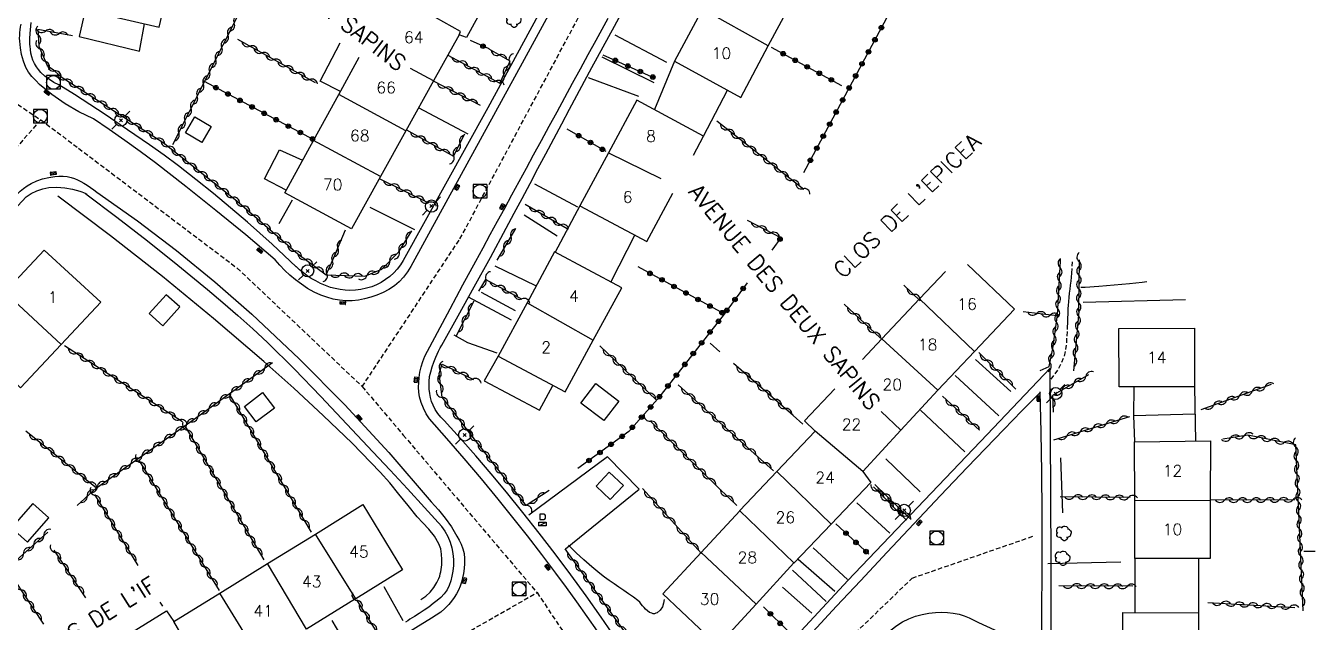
# Model space of a CAD drawing. Header units: millimetres. Extents: x 149000 to 150002, y 151999 to 153000.
# Drawn here: x 149244.9 to 149386.4, y 152357.9 to 152423.4 of the extents above; entities that cross this region are included whole.
import ezdxf
from ezdxf.enums import TextEntityAlignment as Align

# ---------------------------------------------------------------- set-up
doc = ezdxf.new("R2010")
doc.units = ezdxf.units.MM
doc.linetypes.add('DASHED', pattern=[0.75, 0.5, -0.25])
doc.layers.get('0').update_dxf_attribs({"linetype": 'CONTINUOUS'})
for name, color, linetype in [('W0001', 6, 'DASHED'), ('W0014', 7, 'CONTINUOUS'), ('W0017', 7, 'CONTINUOUS'), ('W0070', 7, 'DASHED'), ('w0101', 7, 'CONTINUOUS'), ('W0104', 1, 'CONTINUOUS'), ('w0211', 2, 'CONTINUOUS'), ('W0214', 2, 'CONTINUOUS'), ('w0300', 7, 'CONTINUOUS'), ('W0310', 3, 'CONTINUOUS'), ('w0323', 7, 'CONTINUOUS'), ('W0401', 7, 'CONTINUOUS'), ('W0420', 7, 'CONTINUOUS'), ('W0438', 7, 'CONTINUOUS'), ('W0473', 7, 'CONTINUOUS'), ('W0989', 7, 'CONTINUOUS'), ('W0991', 7, 'CONTINUOUS'), ('W1102', 7, 'CONTINUOUS')]:
    doc.layers.add(name, color=color, linetype=linetype)
doc.styles.get("Standard").update_dxf_attribs({"font": 'romans.shx', "width": 0.85})

# ---------------------------------------------------------------- blocks, each defined once
blk = doc.blocks.new('T420')
for p, q in [((0.75, 0.75), (-0.75, 0.75)), ((-0.75, 0.75), (-0.75, -0.75)), ((0.75, 0.75), (0.75, -0.75)), ((0.75, -0.75), (-0.75, -0.75))]:
    blk.add_line(p, q)
blk.add_ellipse((0, 0), major_axis=(-0.53, 0.53), ratio=1, start_param=3.926991, end_param=10.210176)
blk = doc.blocks.new('T401')
for p, q in [((-0.3, 0.3), (0, 0.3)), ((-0.3, -0.25), (-0.3, 0.3)), ((-0.3, 0.15), (0, 0.15)), ((-0.3, 0), (0, 0)), ((0, 0.3), (0, -0.25)), ((-0.3, -0.15), (0, -0.15)), ((-0.3, -0.25), (-0.3, -0.3)), ((-0.3, -0.3), (0, -0.3)), ((0, -0.3), (0, -0.25))]:
    blk.add_line(p, q)
blk = doc.blocks.new('T438')
for p, q in [((-0.4, 0.2), (0.4, 0.2)), ((-0.4, -0.2), (-0.4, 0.2)), ((0.15, 1.1), (-0.3, 1.1)), ((-0.3, 1.1), (-0.3, 0.5)), ((-0.3, 0.5), (0.15, 0.5)), ((0.3, 0.65), (0.3, 0.95)), ((0.4, 0.2), (0.4, -0.2))]:
    blk.add_line(p, q)
at = {"flags": 128}
for points in [[(-0.4, -0.2), (0.4, 0.2)], [(0.4, -0.2), (-0.4, -0.2)]]:
    blk.add_lwpolyline(points, dxfattribs=at)
for centre, major_axis, start_param, end_param in [((0.15, 0.95), (0.106, -0.106), 0.785398, 2.356194), ((0.15, 0.65), (0.106, 0.106), 3.926991, 5.497787)]:
    blk.add_ellipse(centre, major_axis=major_axis, ratio=1, start_param=start_param, end_param=end_param)
blk = doc.blocks.new('T300')
for p, q in [((-0.8, 0.51), (-0.86, 0.34)), ((-0.86, 0.34), (-0.86, 0.17)), ((-0.86, 0.17), (-0.74, 0.06)), ((-0.69, 0.63), (-0.8, 0.51)), ((-0.8, -0.06), (-0.74, 0.06)), ((-0.74, 0.06), (-0.69, 0.11)), ((-0.57, 0.69), (-0.69, 0.63)), ((-0.46, 0.69), (-0.57, 0.69)), ((-0.29, 0.63), (-0.46, 0.69)), ((-0.29, 0.63), (-0.17, 0.74)), ((-0.23, 0.57), (-0.29, 0.63)), ((-0.17, 0.74), (-0.06, 0.8)), ((-0.06, 0.8), (0.06, 0.8)), ((0.06, 0.8), (0.23, 0.74)), ((0.23, 0.74), (0.34, 0.63)), ((0.34, 0.63), (0.4, 0.51)), ((0.46, 0.46), (0.34, 0.46)), ((0.4, 0.51), (0.4, 0.46)), ((0.57, 0.4), (0.46, 0.46)), ((0.57, 0.4), (0.69, 0.29)), ((0.69, 0.29), (0.74, 0.17)), ((0.74, 0.06), (0.69, -0.17)), ((0.74, 0.17), (0.74, 0.06)), ((-0.8, -0.17), (-0.8, -0.06)), ((-0.8, -0.23), (-0.8, -0.17)), ((-0.74, -0.34), (-0.8, -0.23)), ((-0.69, -0.4), (-0.74, -0.34)), ((-0.51, -0.46), (-0.69, -0.4)), ((-0.4, -0.46), (-0.51, -0.46)), ((-0.4, -0.46), (-0.34, -0.46)), ((-0.34, -0.46), (-0.34, -0.4)), ((-0.34, -0.51), (-0.34, -0.46)), ((-0.29, -0.63), (-0.34, -0.51)), ((-0.17, -0.74), (-0.29, -0.63)), ((-0.06, -0.8), (-0.17, -0.74)), ((0.06, -0.8), (-0.06, -0.8)), ((0.17, -0.74), (0.06, -0.8)), ((0.23, -0.69), (0.17, -0.74)), ((0.29, -0.46), (0.23, -0.46)), ((0.29, -0.63), (0.23, -0.69)), ((0.46, -0.4), (0.29, -0.46)), ((0.34, -0.51), (0.29, -0.63)), ((0.34, -0.51), (0.34, -0.46)), ((0.57, -0.34), (0.46, -0.4)), ((0.63, -0.29), (0.57, -0.34)), ((0.69, -0.17), (0.63, -0.29))]:
    blk.add_line(p, q)
blk = doc.blocks.new('T473')
for p, q in [((-0.166667, 0.166667), (0.166667, -0.166667)), ((-0.166667, -0.166667), (0.166667, 0.166667)), ((0.500001, 0.500001), (1.000002, 1.000002)), ((-1.000002, -1.000002), (-0.500001, -0.500001))]:
    blk.add_line(p, q)
blk.add_ellipse((0, 0), major_axis=(0.471405, 0.471405), ratio=1, start_param=5.4977871438, end_param=11.780972451)
blk = doc.blocks.new('t323o')
at = {"color": 0, "linetype": 'Continuous'}
for radius in [0.25, 0.15]:
    blk.add_circle((0, 0), radius, dxfattribs=at)
blk = doc.blocks.new('t310o')
at = {"color": 0, "linetype": 'Continuous'}
for centre, start, end in [((-0.5, 0.38), 216.8699, 323.1304), ((0.5, -0.37), 36.8699, 143.1303)]:
    blk.add_arc(centre, 0.625, start, end, dxfattribs=at)

msp = doc.modelspace()

# ---------------------------------------------------------------- linework, layer by layer
at = {"layer": 'W0001'}
for points in [[(149281.78, 152383.79), (149292.51, 152400), (149311.3, 152435.09), (149334.59, 152478.37), (149345.95, 152493.71), (149354.27, 152497.78), (149373.75, 152496.69)], [(149239, 152418.09), (149246.51, 152413.05)], [(149246.51, 152413.05), (149240.67, 152406.46), (149230.9, 152395.61), (149210.65, 152374.28), (149200.68, 152363.46), (149199.04, 152355.64), (149203.77, 152346.21), (149210.37, 152337.7)], [(149246.51, 152413.05), (149250.65, 152409.93), (149268.07, 152396.78), (149276.22, 152389.06), (149281.78, 152383.79)], [(149281.78, 152383.79), (149286.29, 152378.46), (149297.49, 152365.27), (149300.97, 152361.18)], [(149315.19, 152339.89), (149329.43, 152350.49), (149342.14, 152362.77), (149355.59, 152367.44)], [(149220.21, 152311.55), (149246.87, 152328.52), (149277.42, 152347.75), (149300.97, 152361.18)], [(149300.97, 152361.18), (149315.19, 152339.89)]]:
    msp.add_lwpolyline(points, dxfattribs=at)
at = {"layer": 'W0014'}
for points in [[(149376.03, 152499.11), (149349.09, 152512.63), (149344.2, 152503.68), (149333.26, 152483.98), (149320.97, 152461.02), (149308.24, 152437.71), (149295.58, 152414.36), (149286.29, 152397.61)], [(149349.43, 152511.22), (149344.72, 152502.68), (149335.75, 152486.15), (149324.77, 152465.97), (149313.3, 152444.9), (149299.32, 152419.27), (149290.33, 152402.86), (149287.11, 152396.96)], [(149290.52, 152388.33), (149292.31, 152391.53), (149294.08, 152394.74), (149295.84, 152397.95), (149297.59, 152401.17), (149298.47, 152402.8), (149299.34, 152404.43), (149300.21, 152406.06), (149301.07, 152407.7), (149301.94, 152409.33), (149302.8, 152410.96), (149303.67, 152412.6), (149304.54, 152414.23), (149306.99, 152418.79), (149309.45, 152423.34), (149311.91, 152427.89)], [(149248.48, 152416.89), (149247.95, 152417.16), (149247.44, 152417.49), (149246.96, 152417.85), (149246.52, 152418.26), (149246.26, 152418.56), (149246.02, 152418.88), (149245.81, 152419.23), (149245.64, 152419.59), (149245.51, 152419.97), (149245.42, 152420.36), (149245.36, 152420.75), (149245.32, 152421.15), (149245.31, 152421.32), (149245.3, 152421.49), (149245.29, 152421.66), (149245.3, 152421.83), (149245.3, 152422), (149245.31, 152422.17), (149245.32, 152422.34), (149245.33, 152422.51), (149245.36, 152422.91), (149245.4, 152423.32), (149245.46, 152423.72)], [(149288.65, 152387.11), (149290.04, 152389.72), (149291.44, 152392.33), (149292.84, 152394.94), (149294.25, 152397.55), (149295.04, 152399), (149295.83, 152400.46), (149296.62, 152401.92), (149297.42, 152403.37), (149298.21, 152404.83), (149299.01, 152406.29), (149299.8, 152407.74), (149300.59, 152409.2), (149301.45, 152410.77), (149302.3, 152412.35), (149303.16, 152413.92), (149304.01, 152415.5), (149304.87, 152417.07), (149305.72, 152418.65), (149306.58, 152420.22), (149307.44, 152421.8), (149308.76, 152424.21)], [(149252.27, 152413.17), (149250.69, 152413.93), (149249.17, 152414.81), (149247.73, 152415.82), (149246.37, 152416.94), (149245.94, 152417.35), (149245.53, 152417.8), (149245.17, 152418.28), (149244.87, 152418.8), (149244.59, 152419.5), (149244.39, 152420.21), (149244.26, 152420.95), (149244.19, 152421.68), (149244.18, 152422), (149244.19, 152422.31), (149244.21, 152422.62), (149244.25, 152422.93), (149244.29, 152423.24), (149244.35, 152423.55)], [(149274.54, 152396.94), (149273.23, 152398.18), (149271.89, 152399.41), (149270.54, 152400.62), (149269.18, 152401.81), (149267.32, 152403.4), (149265.44, 152404.97), (149263.53, 152406.5), (149261.6, 152408.01), (149260.03, 152409.17), (149258.43, 152410.3), (149256.83, 152411.41), (149255.21, 152412.51), (149253.55, 152413.63), (149251.87, 152414.73), (149250.19, 152415.82), (149248.49, 152416.89)], [(149272.21, 152397.69), (149268.99, 152400.42), (149265.73, 152403.1), (149262.42, 152405.73), (149259.08, 152408.32), (149257.41, 152409.57), (149255.71, 152410.8), (149254, 152412), (149252.27, 152413.17)], [(149243.89, 152404.86), (149244.23, 152405.21), (149244.6, 152405.53), (149245.01, 152405.82), (149245.43, 152406.06), (149246.06, 152406.35), (149246.7, 152406.57), (149247.37, 152406.74), (149248.04, 152406.84), (149248.49, 152406.88), (149248.94, 152406.87), (149249.39, 152406.83), (149249.83, 152406.74), (149250.19, 152406.63), (149250.54, 152406.47), (149250.88, 152406.3), (149251.21, 152406.11), (149251.6, 152405.89), (149251.97, 152405.64), (149252.32, 152405.38), (149252.67, 152405.1)], [(149244.88, 152404.59), (149245.45, 152404.96), (149246.07, 152405.26), (149246.72, 152405.48), (149247.39, 152405.62), (149248.26, 152405.67), (149249.13, 152405.6), (149249.97, 152405.45), (149250.8, 152405.23), (149251, 152405.17), (149251.18, 152405.09), (149251.36, 152404.99), (149251.54, 152404.89)], [(149208.73, 152365.89), (149225.99, 152384.24), (149244.88, 152404.59)], [(149251.46, 152404.92), (149254.86, 152402.37), (149258.21, 152399.76), (149261.53, 152397.11), (149264.81, 152394.42), (149266.48, 152393), (149268.14, 152391.57), (149269.77, 152390.11), (149271.37, 152388.62), (149274.33, 152385.69), (149277.23, 152382.7), (149280.08, 152379.67), (149282.93, 152376.64), (149284.84, 152374.6), (149286.74, 152372.56), (149288.63, 152370.51), (149290.5, 152368.45)], [(149252.67, 152405.1), (149257.1, 152401.98), (149261.41, 152398.71), (149265.61, 152395.29), (149269.68, 152391.72), (149274.87, 152386.84), (149279.88, 152381.78), (149284.71, 152376.54), (149289.36, 152371.14)], [(149287.11, 152396.96), (149286.75, 152396.36), (149286.32, 152395.8), (149285.84, 152395.29), (149285.31, 152394.83), (149284.71, 152394.43), (149284.06, 152394.09), (149283.4, 152393.81), (149282.71, 152393.58), (149282.04, 152393.4), (149281.36, 152393.27), (149280.66, 152393.2), (149279.97, 152393.2), (149279.27, 152393.26), (149278.58, 152393.39), (149277.9, 152393.58), (149277.24, 152393.81), (149276.5, 152394.15), (149275.79, 152394.56), (149275.11, 152395.01), (149274.46, 152395.5), (149273.85, 152396), (149273.27, 152396.53), (149272.72, 152397.1), (149272.21, 152397.69)], [(149286.29, 152397.61), (149285.98, 152397.13), (149285.63, 152396.68), (149285.24, 152396.25), (149284.81, 152395.87), (149284.35, 152395.52), (149283.87, 152395.22), (149283.35, 152394.96), (149282.82, 152394.74), (149282.24, 152394.57), (149281.64, 152394.44), (149281.04, 152394.36), (149280.43, 152394.33), (149279.89, 152394.36), (149279.35, 152394.42), (149278.82, 152394.53), (149278.3, 152394.67), (149277.75, 152394.87), (149277.21, 152395.1), (149276.68, 152395.37), (149276.18, 152395.66), (149275.74, 152395.95), (149275.32, 152396.26), (149274.91, 152396.59), (149274.53, 152396.95)], [(149290.78, 152380.05), (149290.41, 152380.42), (149290.08, 152380.83), (149289.79, 152381.27), (149289.55, 152381.74), (149289.39, 152382.16), (149289.27, 152382.6), (149289.2, 152383.04), (149289.14, 152383.49), (149289.13, 152383.66), (149289.12, 152383.84), (149289.11, 152384.01), (149289.12, 152384.18), (149289.12, 152384.36), (149289.14, 152384.53), (149289.16, 152384.71), (149289.18, 152384.88), (149289.3, 152385.42), (149289.46, 152385.96), (149289.64, 152386.48), (149289.85, 152387), (149290, 152387.34), (149290.16, 152387.68), (149290.33, 152388.02), (149290.52, 152388.34)], [(149289.15, 152380.25), (149288.79, 152380.81), (149288.5, 152381.41), (149288.26, 152382.03), (149288.08, 152382.66), (149288, 152383.19), (149287.97, 152383.72), (149287.98, 152384.25), (149288.03, 152384.77), (149288.12, 152385.37), (149288.25, 152385.96), (149288.43, 152386.54), (149288.65, 152387.11)], [(149357.28, 152385.79), (149350.38, 152378.54), (149335.07, 152362.51), (149324.83, 152351.46)], [(149357.09, 152352.9), (149357.41, 152353.06), (149357.38, 152364.7), (149357.28, 152385.81)], [(149356.21, 152383.18), (149354.19, 152381.13), (149352.18, 152379.06), (149350.18, 152376.99), (149348.18, 152374.91), (149345.24, 152371.82), (149342.31, 152368.72), (149339.38, 152365.61), (149336.47, 152362.49), (149333.84, 152359.68), (149331.23, 152356.86), (149328.62, 152354.03), (149326.01, 152351.2)], [(149356.3, 152354.41), (149356.35, 152357.18), (149356.38, 152359.95), (149356.4, 152362.73), (149356.41, 152365.5), (149356.39, 152369.92), (149356.35, 152374.35), (149356.29, 152378.77), (149356.2, 152383.2)], [(149311.93, 152350.9), (149310.85, 152352.41), (149309.77, 152353.93), (149308.69, 152355.44), (149307.61, 152356.96), (149306.47, 152358.56), (149305.33, 152360.16), (149304.19, 152361.75), (149303.03, 152363.33), (149301.48, 152365.38), (149299.91, 152367.42), (149298.32, 152369.44), (149296.71, 152371.45), (149294.86, 152373.68), (149292.98, 152375.89), (149291.08, 152378.08), (149289.15, 152380.25)], [(149311.17, 152353.79), (149309.6, 152356.16), (149307.99, 152358.5), (149306.35, 152360.82), (149304.68, 152363.12), (149302.96, 152365.43), (149301.2, 152367.71), (149299.42, 152369.97), (149297.6, 152372.21), (149295.94, 152374.2), (149294.24, 152376.17), (149292.53, 152378.12), (149290.78, 152380.05)], [(149289.36, 152371.14), (149290.15, 152370.27), (149290.89, 152369.36), (149291.57, 152368.4), (149292.18, 152367.39), (149292.42, 152366.94), (149292.64, 152366.48), (149292.83, 152365.99), (149292.95, 152365.49), (149293.01, 152364.93), (149293.01, 152364.37), (149292.96, 152363.81), (149292.89, 152363.26), (149292.79, 152362.79), (149292.67, 152362.34), (149292.52, 152361.89), (149292.34, 152361.46), (149292.12, 152361.04), (149291.87, 152360.63), (149291.58, 152360.25), (149291.27, 152359.88), (149290.85, 152359.45), (149290.39, 152359.05), (149289.9, 152358.69), (149289.38, 152358.36)], [(149290.49, 152368.45), (149290.86, 152367.91), (149291.18, 152367.34), (149291.43, 152366.73), (149291.62, 152366.11), (149291.74, 152365.47), (149291.79, 152364.82), (149291.78, 152364.17), (149291.72, 152363.52), (149291.63, 152363), (149291.51, 152362.48), (149291.33, 152361.97), (149291.09, 152361.49), (149290.77, 152361.05), (149290.39, 152360.66), (149289.99, 152360.31), (149289.58, 152359.98), (149289.08, 152359.59), (149288.56, 152359.24), (149288.03, 152358.9), (149287.5, 152358.57), (149287.26, 152358.41), (149287.01, 152358.25), (149286.77, 152358.09), (149286.52, 152357.94)], [(149339.26, 152356.55), (149339.83, 152357.08), (149340.44, 152357.56), (149341.09, 152357.97), (149341.78, 152358.32), (149342.49, 152358.59), (149343.22, 152358.78), (149343.96, 152358.91), (149344.71, 152358.99), (149345.36, 152359.02), (149346.01, 152359), (149346.65, 152358.93), (149347.29, 152358.81), (149347.85, 152358.64), (149348.38, 152358.42), (149348.9, 152358.17), (149349.42, 152357.92), (149351.16, 152357.09), (149352.89, 152356.23), (149354.61, 152355.34), (149356.3, 152354.41)], [(149289.38, 152358.36), (149278.13, 152351.42), (149266.79, 152344.39), (149254.52, 152336.79), (149245.12, 152330.95), (149237.61, 152326.33)]]:
    msp.add_lwpolyline(points, dxfattribs=at)
at = {"layer": 'W0017'}
for points in [[(149315.22, 152419.33), (149309.55, 152422.33)], [(149313.81, 152417.1), (149308.11, 152419.93)], [(149312.14, 152415.6), (149306.6, 152417.67)], [(149293.4, 152411.49), (149287.97, 152414.38)], [(149305.44, 152403.46), (149300.73, 152405.98)], [(149287.57, 152400.99), (149282.64, 152403.43)], [(149303.19, 152400.29), (149299.56, 152402.58)], [(149300.82, 152394.85), (149296.36, 152397)], [(149294.85, 152394.14), (149298.58, 152392.15)], [(149298.15, 152391.09), (149293.46, 152393.58)], [(149291.83, 152389.47), (149293.34, 152388.64), (149296.57, 152387.49)], [(149352.97, 152383.23), (149349.08, 152386.74)], [(149351.64, 152380.58), (149346.84, 152385)], [(149347.93, 152376.61), (149343.05, 152381.18)], [(149343, 152372.24), (149339.23, 152375.87)], [(149339.7, 152367.7), (149336.07, 152371.02)], [(149335.03, 152362.63), (149331.27, 152366.08)], [(149333.65, 152361.29), (149329.64, 152364.8)], [(149365.05, 152364.51), (149357.02, 152364.34)], [(149329.02, 152363.66), (149332.7, 152360.21)], [(149286.27, 152358.07), (149284.18, 152361.81)], [(149331.14, 152358.92), (149327.92, 152361.79)], [(149280.39, 152354.9), (149278.47, 152358.11)]]:
    msp.add_lwpolyline(points, dxfattribs=at)
at = {"layer": 'W0070'}
msp.add_lwpolyline([(149357.38, 152384.61), (149357.84, 152385.18), (149358.24, 152385.8), (149358.57, 152386.45), (149358.84, 152387.13), (149359.01, 152387.85), (149359.1, 152388.59), (149359.14, 152389.32), (149359.18, 152390.05), (149359.2, 152390.38), (149359.22, 152390.71), (149359.23, 152391.04), (149359.23, 152391.37), (149359.24, 152391.7), (149359.25, 152392.03), (149359.26, 152392.35), (149359.28, 152392.68), (149359.32, 152393.13), (149359.36, 152393.57), (149359.42, 152394.02), (149359.47, 152394.46), (149359.52, 152394.91), (149359.57, 152395.35), (149359.62, 152395.8), (149359.66, 152396.24), (149359.76, 152397.72)], dxfattribs=at)
at = {"layer": 'w0101'}
for points in [[(149252.82, 152431.03), (149251.38, 152425.1), (149259.48, 152423.21), (149260.88, 152429.15)], [(149326.33, 152421.17), (149329.5, 152427.11), (149322.12, 152430.83)], [(149296.33, 152427.8), (149293.21, 152422.09), (149292.42, 152422.39)], [(149319.12, 152425.21), (149316.06, 152419.5), (149323.32, 152415.5), (149326.33, 152421.17)], [(149292.42, 152422.39), (149289.6, 152417.32)], [(149279.2, 152415.84), (149281.43, 152419.92)], [(149289.6, 152417.32), (149286.57, 152411.86)], [(149276.44, 152410.79), (149279.2, 152415.84)], [(149311.92, 152415.22), (149308.8, 152409.42)], [(149318.12, 152409.17), (149319.24, 152411.26), (149311.92, 152415.22)], [(149286.57, 152411.86), (149283.78, 152406.82)], [(149283.78, 152406.82), (149280.61, 152401.11), (149273.3, 152405.06), (149276.44, 152410.79)], [(149308.8, 152409.42), (149305.68, 152403.62), (149313.02, 152399.72), (149315.88, 152405.02)], [(149246.89, 152398.77), (149242.55, 152394.14)], [(149248.75, 152388.4), (149253.11, 152393.03), (149246.89, 152398.77)], [(149302.88, 152398.56), (149299.88, 152392.99)], [(149307.14, 152388.89), (149310.26, 152394.62), (149302.88, 152398.56)], [(149348.2, 152397.19), (149353.36, 152392.28)], [(149342.94, 152393.4), (149345.78, 152396.41)], [(149242.55, 152394.14), (149238.16, 152389.46), (149244.28, 152383.65), (149248.75, 152388.4)], [(149299.88, 152392.99), (149296.71, 152387.12), (149304.04, 152383.2), (149307.14, 152388.89)], [(149338.8, 152389.02), (149342.94, 152393.4)], [(149353.36, 152392.28), (149348.99, 152387.64)], [(149373.13, 152383.76), (149364.86, 152383.76), (149364.81, 152390.15), (149373.14, 152390.21)], [(149373.14, 152390.21), (149373.13, 152383.76)], [(149336.67, 152386.76), (149338.8, 152389.02)], [(149348.99, 152387.64), (149344.97, 152383.38), (149344.95, 152383.38)], [(149331.48, 152378.91), (149330.32, 152380.01), (149333.65, 152383.55)], [(149344.95, 152383.38), (149340.9, 152379)], [(149327.27, 152374.46), (149331.48, 152378.91)], [(149340.9, 152379), (149336.73, 152374.48)], [(149366.56, 152371.25), (149366.54, 152377.71), (149374.89, 152377.83), (149374.83, 152371.29)], [(149323.21, 152370.16), (149323.21, 152370.19), (149327.27, 152374.46)], [(149336.73, 152374.48), (149337.59, 152373.25), (149333.24, 152368.7)], [(149366.56, 152371.25), (149366.56, 152371.25)], [(149374.86, 152364.93), (149366.59, 152364.94), (149366.56, 152371.25)], [(149374.83, 152371.29), (149374.83, 152371.31), (149374.86, 152364.93)], [(149276.64, 152367.61), (149281.86, 152370.84), (149286.2, 152363.68)], [(149318.99, 152365.6), (149323.21, 152370.16)], [(149333.24, 152368.7), (149329.14, 152364.41), (149329.14, 152364.44)], [(149271.39, 152364.37), (149276.64, 152367.61)], [(149325, 152359.92), (149320.8, 152355.35), (149314.77, 152361.05), (149318.99, 152365.6)], [(149266.14, 152361.12), (149271.39, 152364.37)], [(149329.14, 152364.44), (149325, 152359.92)], [(149286.2, 152363.68), (149281.08, 152360.51)], [(149261.09, 152358), (149266.14, 152361.12)], [(149281.08, 152360.51), (149281.06, 152360.5), (149275.68, 152357.17)], [(149254.91, 152355.86), (149260.3, 152359.2), (149261.09, 152358)]]:
    msp.add_lwpolyline(points, dxfattribs=at)
msp.add_lwpolyline([(149365.28, 152352.48), (149365.25, 152358.99), (149373.58, 152358.96), (149373.57, 152352.55)], close=True, dxfattribs=at)
at = {"layer": 'W0104'}
for points in [[(149251.38, 152425.1), (149250.72, 152422.18), (149257.33, 152420.6), (149257.9, 152423.58)], [(149279.38, 152416.17), (149277.17, 152417.31), (149279.37, 152421.51)], [(149316.06, 152419.5), (149313.87, 152414.17)], [(149319.24, 152411.26), (149321.86, 152416.3)], [(149273.45, 152405.33), (149271.07, 152406.58), (149272.7, 152409.75), (149275.24, 152408.61)], [(149305.68, 152403.62), (149302.95, 152398.52)], [(149311.7, 152400.42), (149309.05, 152395.26)], [(149296.71, 152387.12), (149295.18, 152384.4), (149301.25, 152381.21), (149302.69, 152383.92)], [(149366.45, 152383.76), (149366.42, 152380.62), (149366.54, 152377.71)], [(149373.13, 152383.76), (149373.22, 152377.81)], [(149366.42, 152380.62), (149373.18, 152380.81)], [(149366.59, 152364.94), (149366.58, 152358.99)], [(149373.58, 152364.93), (149373.58, 152358.96)]]:
    msp.add_lwpolyline(points, dxfattribs=at)
for points in [[(149264.17, 152410.57), (149262.37, 152411.62), (149263.4, 152413.37), (149265.2, 152412.31)], [(149260.26, 152393.85), (149258.41, 152391.79), (149259.9, 152390.45), (149261.75, 152392.52)], [(149307.42, 152384.11), (149309.93, 152382.19), (149308.29, 152380.05), (149305.78, 152381.96)], [(149272.14, 152381.42), (149270.15, 152379.9), (149268.85, 152381.6), (149270.85, 152383.12)], [(149308.89, 152374.41), (149307.44, 152372.85), (149309.01, 152371.39), (149310.46, 152372.95)], [(149245.04, 152366.72), (149247.39, 152369.38), (149245.62, 152370.94), (149243.28, 152368.28)]]:
    msp.add_lwpolyline(points, close=True, dxfattribs=at)
at = {"layer": 'w0211'}
for points in [[(149274.09, 152404.23), (149272.61, 152401.64)], [(149367.88, 152395.28), (149367.38, 152395.22), (149365.98, 152395.07), (149365.14, 152394.99), (149364.3, 152394.92), (149363.46, 152394.85), (149362.62, 152394.78), (149362.12, 152394.74), (149361.63, 152394.71), (149361.13, 152394.67), (149360.63, 152394.64)], [(149314.91, 152360.44), (149314.86, 152360.01), (149314.72, 152359.62), (149314.48, 152359.26), (149314.16, 152358.98), (149314.02, 152358.91), (149313.86, 152358.87), (149313.7, 152358.87), (149313.55, 152358.91), (149313.3, 152359.01), (149313.08, 152359.17), (149312.88, 152359.35), (149312.71, 152359.54), (149312.55, 152359.74), (149312.4, 152359.93), (149312.23, 152360.12), (149312.04, 152360.3), (149311.54, 152360.69), (149311.02, 152361.06), (149310.49, 152361.43), (149309.95, 152361.78), (149309.42, 152362.14), (149308.89, 152362.5), (149308.37, 152362.87), (149307.86, 152363.27), (149306.97, 152364), (149306.1, 152364.77), (149305.25, 152365.56), (149304.43, 152366.38)]]:
    msp.add_lwpolyline(points, dxfattribs=at)
at = {"layer": 'W0214'}
for points in [[(149279.9, 152400.95), (149278.35, 152397.21)], [(149372.15, 152393.29), (149360.91, 152393.02)]]:
    msp.add_lwpolyline(points, dxfattribs=at)
at = {"layer": 'w0300'}
for points in [[(149288.23, 152360.41), (149288.75, 152360.8), (149289.22, 152361.24), (149289.63, 152361.74), (149289.98, 152362.29), (149290.09, 152362.51), (149290.19, 152362.74), (149290.28, 152362.98), (149290.35, 152363.23), (149290.4, 152363.47), (149290.45, 152363.72), (149290.48, 152363.97), (149290.5, 152364.22), (149290.52, 152364.81), (149290.49, 152365.39), (149290.39, 152365.98), (149290.2, 152366.54), (149289.72, 152367.38), (149289.1, 152368.13), (149288.43, 152368.82), (149287.81, 152369.51), (149286.81, 152370.75), (149285.81, 152371.98), (149284.8, 152373.21), (149283.74, 152374.39), (149280.67, 152377.56), (149277.51, 152380.63), (149274.27, 152383.62), (149270.97, 152386.55), (149265.47, 152391.26), (149259.86, 152395.85), (149254.15, 152400.32), (149248.36, 152404.66)], [(149308.7, 152376.08), (149300.05, 152369.66)], [(149312.18, 152372.52), (149308.7, 152376.08)], [(149358.68, 152369.94), (149358.45, 152375.98)], [(149304.08, 152365.98), (149312.18, 152372.52)]]:
    msp.add_lwpolyline(points, dxfattribs=at)
at = {"layer": 'W0310'}
for points in [[(149270.19, 152428.59), (149260.96, 152410.3)], [(149249.98, 152422.25), (149246.18, 152422.96), (149246.3, 152421.12), (149247.19, 152419.01), (149247.88, 152418.53), (149248.64, 152417.83), (149259.92, 152410.56), (149268, 152404.18), (149274.71, 152398.35), (149277.83, 152396.06), (149279.14, 152399)], [(149276.64, 152417.12), (149268.14, 152421.86)], [(149291.18, 152420.16), (149296.87, 152417.09), (149298.01, 152419.47), (149295.7, 152420.81)], [(149294.76, 152414.63), (149289.59, 152417.29)], [(149330.24, 152405.42), (149320.7, 152412.91)], [(149286.63, 152411.96), (149291.78, 152409.05), (149293.05, 152411.51)], [(149283.65, 152406.6), (149289.06, 152403.96)], [(149299.66, 152403.79), (149304.26, 152401.14)], [(149296.58, 152397.65), (149298.65, 152401.13)], [(149324.02, 152402.04), (149327.75, 152400.11)], [(149277.83, 152396.06), (149282.08, 152395.89), (149283.95, 152396.67), (149285.79, 152398.56), (149287.22, 152400.86)], [(149356.19, 152385.56), (149357.17, 152386), (149357.59, 152387.97), (149358.08, 152391.66), (149358.42, 152397.54), (149358.43, 152397.78)], [(149360.46, 152397.68), (149360.4, 152392.11), (149360.43, 152392.01), (149359.86, 152385.52)], [(149294.58, 152394.25), (149295.36, 152395.54), (149299.31, 152393.39)], [(149341.23, 152394.93), (149343.01, 152393.21)], [(149294.04, 152393.16), (149292.1, 152389.35)], [(149338.62, 152389.13), (149334.69, 152392.81)], [(149358.06, 152391.55), (149354.32, 152392)], [(149262.05, 152379.93), (149249.1, 152388.24)], [(149314.07, 152382.28), (149307.86, 152388.24)], [(149321.04, 152387.6), (149319.96, 152388.54)], [(149353.52, 152383.51), (149349.46, 152387.51)], [(149250.48, 152370.75), (149252.6, 152372.69), (149263.22, 152380.12), (149271.94, 152386.41)], [(149302.28, 152372.38), (149299.78, 152370.75), (149293.71, 152378.51), (149290.54, 152382.61), (149290.24, 152385.22), (149290.54, 152386.26), (149293.98, 152384.58)], [(149329.08, 152380.61), (149322.53, 152386.3)], [(149361.5, 152385.08), (149357.55, 152382.8), (149357.62, 152380.99)], [(149381.55, 152384.01), (149373.81, 152381.25)], [(149276.21, 152367.81), (149267.23, 152382.97)], [(149324.81, 152376.44), (149316.47, 152383.97)], [(149349.51, 152379), (149345.48, 152382.74)], [(149320.93, 152372.64), (149313.39, 152380.03)], [(149330.15, 152379.68), (149329.08, 152380.61)], [(149357.7, 152377.96), (149366.04, 152380.5)], [(149244.86, 152378.92), (149252.6, 152372.69)], [(149271.01, 152364.79), (149262.37, 152379.39)], [(149385.04, 152359.19), (149384.23, 152377.39), (149378.97, 152378.45), (149376.23, 152378)], [(149266.11, 152361.43), (149257.35, 152375.63)], [(149326.93, 152374.53), (149324.81, 152376.44)], [(149337.89, 152372.77), (149341.5, 152369.14)], [(149341.88, 152369.32), (149338.03, 152373.03)], [(149257.18, 152364.16), (149252.44, 152371.95)], [(149316.46, 152368.27), (149312.53, 152372.59)], [(149322.88, 152370.73), (149320.93, 152372.64)], [(149366.06, 152371.61), (149358.37, 152371.7)], [(149384.12, 152371.37), (149374.92, 152371.32)], [(149206.6, 152362.14), (149215.02, 152351.71), (149221.42, 152343.69), (149232.04, 152352.85), (149242.11, 152363.22), (149247.26, 152367.82)], [(149319.02, 152365.46), (149316.46, 152368.27)], [(149251.46, 152360.61), (149247.96, 152365.84)], [(149324.13, 152351.89), (149320.31, 152350.16), (149317.92, 152350.02), (149315.69, 152350.52), (149313.84, 152352.34), (149304.05, 152365.98)], [(149386.37, 152365.7), (149385.13, 152365.7)], [(149246.82, 152357.73), (149243.58, 152362.66)], [(149366.36, 152361.87), (149358.22, 152361.93)], [(149259.9, 152359.68), (149259.62, 152360.13)], [(149283.61, 152356.5), (149281.18, 152360.4)], [(149374.6, 152360.08), (149384.14, 152359.56)]]:
    msp.add_lwpolyline(points, dxfattribs=at)
at = {"layer": 'w0323'}
for points in [[(149330.26, 152407.29), (149341.48, 152428.23), (149320, 152440.17)], [(149295.7, 152420.84), (149293.66, 152421.76)], [(149326.66, 152421.01), (149334.39, 152416.83)], [(149308.19, 152420.18), (149313.83, 152417.67)], [(149276.56, 152410.82), (149264.4, 152417.29)], [(149304.23, 152412.05), (149308.52, 152409.61)], [(149327.8, 152400.2), (149326.73, 152398.77)], [(149321.52, 152391.77), (149312.05, 152396.92)], [(149324.04, 152395.16), (149321.5, 152391.74), (149314.2, 152382.41), (149311.04, 152378.86), (149305.45, 152374.8)], [(149333.76, 152368.73), (149337.37, 152365.4)], [(149325.81, 152359.61), (149328.71, 152356.75)]]:
    msp.add_lwpolyline(points, dxfattribs=at)
at = {"layer": 'W1102'}
for points in [[(149292.42, 152422.39), (149292.56, 152422.76), (149285.24, 152426.87)], [(149326.33, 152421.17), (149319.12, 152425.21)], [(149289.6, 152417.32), (149287.06, 152418.7)], [(149286.57, 152411.86), (149279.2, 152415.84)], [(149283.78, 152406.82), (149276.44, 152410.79)], [(149308.8, 152409.42), (149314.54, 152406.63)], [(149248.75, 152388.4), (149242.55, 152394.14)], [(149299.88, 152392.99), (149307.14, 152388.89)], [(149342.94, 152393.4), (149348.99, 152387.64)], [(149344.95, 152383.38), (149338.8, 152389.02)], [(149338.74, 152381.06), (149340.9, 152379)], [(149336.73, 152374.48), (149331.48, 152378.91)], [(149327.27, 152374.46), (149333.24, 152368.7)], [(149374.83, 152371.29), (149366.56, 152371.25)], [(149323.21, 152370.16), (149329.14, 152364.44)], [(149281.08, 152360.51), (149276.64, 152367.61)], [(149325, 152359.92), (149318.99, 152365.6)], [(149275.68, 152357.17), (149271.39, 152364.37)], [(149270.54, 152353.99), (149266.14, 152361.12)], [(149264.58, 152352.02), (149261.09, 152358)]]:
    msp.add_lwpolyline(points, dxfattribs=at)

# ---------------------------------------------------------------- block references
at = {"layer": 'w0300'}
for p in [(149298.46, 152423.98), (149358.83, 152367.68), (149358.7, 152364.94)]:
    msp.add_blockref('T300', p, dxfattribs=at)
at = {"layer": 'W0310'}
for p, rotation in [((149267.72, 152423.69), 243.2093435941786), ((149246.23, 152422.32), 273.6773507668871), ((149247.03, 152422.8), 169.5252747167419), ((149248.51, 152422.53), 169.5252747167419), ((149267.04, 152422.35), 243.2093435941786), ((149246.42, 152420.84), 292.7874861262135), ((149266.36, 152421.01), 243.2093435941786), ((149269.45, 152421.13), 150.8721993443651), ((149270.76, 152420.4), 150.8721993443651), ((149296.8, 152420.17), 149.8520099547454), ((149247, 152419.46), 292.7874861262135), ((149265.69, 152419.67), 243.2093435941786), ((149272.07, 152419.67), 150.8721993443651), ((149273.38, 152418.94), 150.8721993443651), ((149292.5, 152419.45), 331.6788354795215), ((149293.82, 152418.73), 331.6788354795215), ((149297.96, 152419.38), 64.48257066240558), ((149248, 152418.41), 317.6221031308411), ((149249.17, 152417.48), 327.2147456339031), ((149264.34, 152416.99), 243.2093435941786), ((149265.01, 152418.33), 243.2093435941786), ((149274.69, 152418.21), 150.8721993443651), ((149276, 152417.48), 150.8721993443651), ((149295.14, 152418.02), 331.6788354795215), ((149296.46, 152417.31), 331.6788354795215), ((149297.31, 152418.02), 64.48257066240558), ((149250.44, 152416.67), 327.2147456339031), ((149251.7, 152415.86), 327.2147456339031), ((149263.66, 152415.65), 243.2093435941786), ((149290.92, 152416.61), 152.8051566415545), ((149292.26, 152415.92), 152.8051566415545), ((149252.96, 152415.05), 327.2147456339031), ((149262.98, 152414.31), 243.2093435941786), ((149293.59, 152415.23), 152.8051566415545), ((149254.22, 152414.24), 327.2147456339031), ((149255.48, 152413.42), 327.2147456339031), ((149262.31, 152412.98), 243.2093435941786), ((149256.74, 152412.61), 327.2147456339031), ((149258, 152411.8), 327.2147456339031), ((149261.63, 152411.64), 243.2093435941786), ((149321.88, 152411.98), 141.8552458619647), ((149259.26, 152410.99), 327.2147456339031), ((149260.48, 152410.12), 321.7070772499652), ((149287.93, 152411.22), 330.5420634416768), ((149289.24, 152410.48), 330.5420634416768), ((149292.51, 152410.45), 62.68620826809373), ((149323.06, 152411.06), 141.8552458619647), ((149324.24, 152410.13), 141.8552458619647), ((149261.66, 152409.19), 321.7070772499652), ((149290.55, 152409.74), 330.5420634416768), ((149291.82, 152409.12), 62.68620826809373), ((149325.42, 152409.2), 141.8552458619647), ((149262.84, 152408.26), 321.7070772499652), ((149264.02, 152407.33), 321.7070772499652), ((149326.6, 152408.28), 141.8552458619647), ((149327.78, 152407.35), 141.8552458619647), ((149265.19, 152406.4), 321.7070772499652), ((149328.96, 152406.42), 141.8552458619647), ((149266.37, 152405.47), 321.7070772499652), ((149267.55, 152404.54), 321.7070772499652), ((149285, 152405.94), 333.9375678518102), ((149286.35, 152405.28), 333.9375678518102), ((149287.7, 152404.62), 333.9375678518102), ((149330.14, 152405.5), 141.8552458619647), ((149268.7, 152403.58), 318.9534936224723), ((149289.04, 152403.96), 333.9375678518102), ((149269.83, 152402.59), 318.9534936224723), ((149270.96, 152401.61), 318.9534936224723), ((149300.96, 152403.04), 330.1467029625573), ((149302.26, 152402.29), 330.1467029625573), ((149272.09, 152400.62), 318.9534936224723), ((149298.11, 152400.23), 59.3052130092541), ((149303.56, 152401.54), 330.1467029625573), ((149325.35, 152401.35), 332.5908495072358), ((149326.68, 152400.66), 332.5908495072358), ((149273.22, 152399.64), 318.9534936224723), ((149279.12, 152398.95), 65.90032776931207), ((149285.83, 152398.62), 58.15149289868645), ((149286.62, 152399.9), 58.15149289868645), ((149297.34, 152398.94), 59.3052130092541), ((149274.35, 152398.65), 318.9534936224723), ((149275.54, 152397.73), 323.7374030229639), ((149278.5, 152397.58), 65.90032776931207), ((149284.8, 152397.54), 45.7360937112605), ((149360.45, 152397.49), 269.4753498776055), ((149276.75, 152396.85), 323.7374030229639), ((149277.89, 152396.21), 65.90032776931207), ((149283.69, 152396.56), 22.70470562579076), ((149358.37, 152396.84), 86.6878535353099), ((149360.44, 152395.99), 269.4753498776055), ((149279.32, 152396), 357.7255229479248), ((149280.82, 152395.94), 357.7255229479248), ((149282.3, 152395.98), 22.70470562579076), ((149295.35, 152395.53), 58.89342627551846), ((149296.67, 152394.83), 331.4210947937809), ((149358.29, 152395.34), 86.6878535353099), ((149360.43, 152394.49), 269.4753498776055), ((149297.98, 152394.11), 331.4210947937809), ((149299.3, 152393.4), 331.4210947937809), ((149342.31, 152393.89), 315.8956872086864), ((149358.2, 152393.84), 86.6878535353099), ((149360.41, 152392.99), 269.4753498776055), ((149293.46, 152392.02), 243.0694782436338), ((149335.78, 152391.78), 136.9159294564182), ((149358.11, 152392.34), 86.6878535353099), ((149360.39, 152391.5), 264.9593538797827), ((149292.78, 152390.69), 243.0694782436338), ((149336.88, 152390.76), 136.9159294564182), ((149355.81, 152391.82), 173.0293990377118), ((149357.3, 152391.64), 173.0293990377118), ((149357.97, 152390.85), 82.53344165474456), ((149337.97, 152389.74), 136.9159294564182), ((149357.77, 152389.36), 82.53344165474456), ((149360.25, 152390), 264.9593538797827), ((149357.57, 152387.88), 78.04669893806589), ((149360.12, 152388.51), 264.9593538797827), ((149250.36, 152387.43), 147.3090920589846), ((149251.63, 152386.62), 147.3090920589846), ((149308.94, 152387.2), 136.1854554191884), ((149310.02, 152386.16), 136.1854554191884), ((149350.32, 152386.67), 135.4049355311019), ((149357.26, 152386.41), 78.04669893806589), ((149359.99, 152387.02), 264.9593538797827), ((149252.89, 152385.81), 147.3090920589846), ((149254.15, 152385), 147.3090920589846), ((149269.84, 152384.9), 35.78103493032453), ((149271.06, 152385.77), 35.78103493032453), ((149290.34, 152385.56), 73.78444631474467), ((149291.24, 152385.91), 334.0035397609458), ((149292.59, 152385.26), 334.0035397609458), ((149311.1, 152385.12), 136.1854554191884), ((149323.66, 152385.32), 139.0144382177619), ((149351.38, 152385.61), 135.4049355311019), ((149352.45, 152384.56), 135.4049355311019), ((149361.18, 152384.89), 210.0285214524295), ((149255.41, 152384.19), 147.3090920589846), ((149256.68, 152383.38), 147.3090920589846), ((149268.62, 152384.02), 35.78103493032453), ((149290.37, 152384.08), 96.47272580209882), ((149293.94, 152384.6), 334.0035397609458), ((149312.19, 152384.09), 136.1854554191884), ((149324.8, 152384.33), 139.0144382177619), ((149325.93, 152383.35), 139.0144382177619), ((149358.58, 152383.39), 210.0285214524295), ((149359.88, 152384.14), 210.0285214524295), ((149380.87, 152383.77), 199.6597902968783), ((149257.94, 152382.57), 147.3090920589846), ((149266.19, 152382.27), 35.78103493032453), ((149267.4, 152383.14), 35.78103493032453), ((149267.8, 152382.01), 120.6614452033134), ((149290.55, 152382.6), 127.7304421778579), ((149313.27, 152383.05), 136.1854554191884), ((149317.58, 152382.97), 137.916385508322), ((149318.69, 152381.96), 137.916385508322), ((149327.06, 152382.36), 139.0144382177619), ((149346.58, 152381.72), 137.1717649343135), ((149357.56, 152382.49), 272.026202948332), ((149376.64, 152382.26), 199.6597902968783), ((149378.05, 152382.76), 199.6597902968783), ((149379.46, 152383.27), 199.6597902968783), ((149259.2, 152381.76), 147.3090920589846), ((149260.46, 152380.95), 147.3090920589846), ((149263.75, 152380.51), 35.78103493032453), ((149264.97, 152381.39), 35.78103493032453), ((149268.56, 152380.71), 120.6614452033134), ((149291.47, 152381.41), 127.7304421778579), ((149292.38, 152380.22), 127.7304421778579), ((149319.81, 152380.96), 137.916385508322), ((149328.19, 152381.38), 139.0144382177619), ((149347.68, 152380.7), 137.1717649343135), ((149375.22, 152381.75), 199.6597902968783), ((149261.73, 152380.14), 147.3090920589846), ((149262.53, 152379.64), 35.01265584489465), ((149262.61, 152379), 120.6021055619405), ((149269.33, 152379.42), 120.6614452033134), ((149293.3, 152379.04), 127.7304421778579), ((149313.43, 152379.99), 135.5732435941503), ((149314.5, 152378.94), 135.5732435941503), ((149320.92, 152379.95), 137.916385508322), ((149322.03, 152378.95), 137.916385508322), ((149348.78, 152379.68), 137.1717649343135), ((149362, 152379.27), 16.94390029794329), ((149363.44, 152379.7), 16.94390029794329), ((149364.87, 152380.14), 16.94390029794329), ((149246.03, 152377.98), 321.1448803003275), ((149260.07, 152377.92), 35.01265584489465), ((149261.3, 152378.78), 35.01265584489465), ((149263.37, 152377.7), 120.6021055619405), ((149270.09, 152378.13), 120.6614452033134), ((149294.22, 152377.85), 128.0341013522191), ((149315.58, 152377.89), 135.5732435941503), ((149323.15, 152377.94), 137.916385508322), ((149359.13, 152378.39), 16.94390029794329), ((149360.57, 152378.83), 16.94390029794329), ((149377.08, 152378.14), 189.418282417194), ((149378.56, 152378.39), 189.418282417194), ((149380.03, 152378.24), 168.5895927853778), ((149381.5, 152377.94), 168.5895927853778), ((149247.19, 152377.04), 321.1448803003275), ((149248.36, 152376.1), 321.1448803003275), ((149257.62, 152376.2), 35.01265584489465), ((149258.84, 152377.06), 35.01265584489465), ((149264.13, 152376.41), 120.6021055619405), ((149270.86, 152376.84), 120.6614452033134), ((149295.15, 152376.67), 128.0341013522191), ((149316.65, 152376.84), 135.5732435941503), ((149324.26, 152376.94), 137.916385508322), ((149382.97, 152377.64), 168.5895927853778), ((149384.24, 152377.17), 92.55457914763184), ((149249.53, 152375.16), 321.1448803003275), ((149256.39, 152375.34), 35.01265584489465), ((149257.45, 152375.48), 121.6606049229901), ((149264.9, 152375.12), 120.6021055619405), ((149271.62, 152375.55), 120.6614452033134), ((149296.07, 152375.49), 128.0341013522191), ((149317.72, 152375.79), 135.5732435941503), ((149318.79, 152374.74), 135.5732435941503), ((149325.93, 152375.43), 137.9163855079357), ((149384.31, 152375.67), 92.55457914763184), ((149250.7, 152374.22), 321.1448803003275), ((149251.87, 152373.28), 321.1448803003275), ((149253.93, 152373.62), 35.01265584489465), ((149255.16, 152374.48), 35.01265584489465), ((149258.23, 152374.2), 121.6606049229901), ((149265.66, 152373.83), 120.6021055619405), ((149272.39, 152374.26), 120.6614452033134), ((149297, 152374.31), 128.0341013522191), ((149297.92, 152373.13), 128.0341013522191), ((149319.86, 152373.69), 135.5732435941503), ((149384.37, 152374.18), 92.55457914763184), ((149252.7, 152372.76), 35.01265584489465), ((149252.5, 152371.85), 121.2996558699454), ((149259.02, 152372.93), 121.6606049229901), ((149266.42, 152372.54), 120.6021055619405), ((149273.15, 152372.97), 120.6614452033134), ((149273.92, 152371.68), 120.6614452033134), ((149298.84, 152371.95), 128.0341013522191), ((149321.81, 152371.78), 135.5732435941048), ((149338.32, 152372.33), 314.8732396326469), ((149339.11, 152371.99), 135.9861911751461), ((149384.44, 152372.68), 92.55457914763184), ((149251.58, 152371.76), 42.42858329075594), ((149253.28, 152370.56), 121.2996558699454), ((149259.81, 152371.65), 121.6606049229901), ((149260.59, 152370.37), 121.6606049229901), ((149267.19, 152371.25), 120.6021055619405), ((149274.68, 152370.39), 120.6614452033134), ((149299.77, 152370.76), 128.0341013522191), ((149301.02, 152371.56), 212.9393712496716), ((149313.43, 152371.6), 132.3384638576325), ((149314.44, 152370.49), 132.3384638576325), ((149339.38, 152371.27), 314.8732396326469), ((149340.19, 152370.95), 135.9861911751461), ((149359.87, 152371.68), 179.3067593711594), ((149361.37, 152371.66), 179.3067593711594), ((149362.87, 152371.65), 179.3067593711594), ((149364.37, 152371.63), 179.3067593711594), ((149365.87, 152371.61), 179.3067593711594), ((149376.41, 152371.33), 180.2988018777794), ((149377.91, 152371.34), 180.2988018777794), ((149379.41, 152371.34), 180.2988018777794), ((149380.91, 152371.35), 180.2988018777794), ((149382.41, 152371.36), 180.2988018777794), ((149383.91, 152371.37), 180.2988018777794), ((149384.51, 152371.18), 92.55457914763184), ((149254.06, 152369.28), 121.2996558699454), ((149261.38, 152369.1), 121.6606049229901), ((149267.95, 152369.96), 120.6021055619405), ((149275.45, 152369.1), 120.6614452033134), ((149315.45, 152369.38), 132.3384638576325), ((149340.44, 152370.21), 314.8732396326469), ((149341.27, 152369.91), 135.9861911751461), ((149384.58, 152369.68), 92.55457914763184), ((149254.84, 152368), 121.2996558699454), ((149262.17, 152367.82), 121.6606049229901), ((149268.71, 152368.67), 120.6021055619405), ((149317, 152367.68), 132.3384638571798), ((149384.64, 152368.18), 92.55457914763184), ((149245.73, 152366.45), 41.79254664200156), ((149246.85, 152367.45), 41.79254664200156), ((149255.62, 152366.72), 121.2996558699454), ((149262.96, 152366.54), 121.6606049229901), ((149269.48, 152367.38), 120.6021055619405), ((149270.24, 152366.09), 120.6021055619405), ((149318.01, 152366.57), 132.3384638571798), ((149384.71, 152366.68), 92.55457914763184), ((149244.61, 152365.45), 41.79254664200156), ((149248.13, 152365.6), 123.7551161080427), ((149256.4, 152365.44), 121.2996558699454), ((149263.74, 152365.27), 121.6606049229901), ((149304.93, 152364.76), 125.6598485224748), ((149384.78, 152365.19), 92.55457914763184), ((149248.96, 152364.35), 123.7551161080427), ((149264.53, 152363.99), 121.6606049229901), ((149305.8, 152363.55), 125.6598485224748), ((149384.84, 152363.69), 92.55457914763184), ((149249.79, 152363.1), 123.7551161080427), ((149250.63, 152361.86), 123.7551161080427), ((149265.32, 152362.71), 121.6606049229901), ((149306.68, 152362.33), 125.6598485224748), ((149384.91, 152362.19), 92.55457914763184), ((149244.35, 152361.49), 123.2939450870707), ((149307.55, 152361.11), 125.6598485224748), ((149359.72, 152361.92), 179.5775762493871), ((149361.22, 152361.9), 179.5775762493871), ((149362.72, 152361.89), 179.5775762493871), ((149364.22, 152361.88), 179.5775762493871), ((149365.72, 152361.87), 179.5775762493871), ((149384.98, 152360.69), 92.55457914763184), ((149245.17, 152360.24), 123.2939450870707), ((149245.99, 152358.98), 123.2939450870707), ((149281.23, 152360.32), 121.8997251662414), ((149282.03, 152359.05), 121.8997251662414), ((149308.43, 152359.89), 125.6598485224748), ((149376.09, 152360), 356.8996332406685), ((149377.59, 152359.91), 356.8996332406685), ((149379.09, 152359.83), 356.8996332406685), ((149380.59, 152359.75), 356.8996332406685), ((149382.09, 152359.67), 356.8996332406685), ((149282.82, 152357.77), 121.8997251662414), ((149309.3, 152358.67), 125.6598485224748), ((149383.58, 152359.59), 356.8996332406685), ((149310.18, 152357.45), 125.6598485224748)]:
    msp.add_blockref('t310o', p, dxfattribs=dict(at, rotation=rotation))
at = {"layer": 'w0323'}
for p, rotation in [((149338.76, 152423.16), 61.81966311380308), ((149295.03, 152421.14), 155.6788973499642), ((149337.34, 152420.51), 61.81966311380308), ((149338.05, 152421.84), 61.81966311380308), ((149309.56, 152419.57), 336.0328016798933), ((149327.98, 152420.3), 331.561850903128), ((149329.3, 152419.59), 331.561850903128), ((149336.63, 152419.19), 61.81966311380308), ((149310.93, 152418.96), 336.0328016798933), ((149312.3, 152418.35), 336.0328016798933), ((149313.67, 152417.74), 336.0328016798933), ((149330.62, 152418.87), 331.561850903128), ((149331.94, 152418.16), 331.561850903128), ((149335.93, 152417.87), 61.81966311380308), ((149265.72, 152416.58), 152.0028526387763), ((149333.26, 152417.44), 331.561850903128), ((149335.22, 152416.55), 61.81966311380308), ((149267.04, 152415.88), 152.0028526387763), ((149268.37, 152415.18), 152.0028526387763), ((149334.51, 152415.23), 61.81966311380308), ((149269.69, 152414.47), 152.0028526387763), ((149271.02, 152413.77), 152.0028526387763), ((149333.8, 152413.9), 61.81966311380308), ((149272.34, 152413.06), 152.0028526387763), ((149273.67, 152412.36), 152.0028526387763), ((149333.09, 152412.58), 61.81966311380308), ((149274.99, 152411.66), 152.0028526387763), ((149276.32, 152410.95), 152.0028526387763), ((149305.53, 152411.31), 330.3588317867886), ((149306.84, 152410.56), 330.3588317867886), ((149332.38, 152411.26), 61.81966311380308), ((149308.14, 152409.82), 330.3588317867886), ((149331.68, 152409.94), 61.81966311380308), ((149330.97, 152408.61), 61.81966311380308), ((149327.63, 152399.97), 233.2966218264366), ((149313.36, 152396.2), 151.4336446661911), ((149314.68, 152395.49), 151.4336446661911), ((149316, 152394.77), 151.4336446661911), ((149317.32, 152394.05), 151.4336446661911), ((149323.59, 152394.54), 233.296621826508), ((149318.63, 152393.34), 151.4336446661911), ((149319.95, 152392.62), 151.4336446661911), ((149321.79, 152392.14), 233.296621826508), ((149322.69, 152393.34), 233.296621826508), ((149320.88, 152390.95), 231.9799490184591), ((149321.27, 152391.9), 151.4336446661911), ((149319.95, 152389.77), 231.9799490184591), ((149319.03, 152388.59), 231.9799490184591), ((149318.11, 152387.41), 231.9799490184591), ((149316.26, 152385.04), 231.9799490184591), ((149317.18, 152386.22), 231.9799490184591), ((149315.33, 152383.86), 231.9799490184591), ((149314.41, 152382.68), 231.9799490184591), ((149313.43, 152381.54), 228.2794732108486), ((149312.43, 152380.43), 228.2794732108486), ((149310.31, 152378.33), 216.0530074403988), ((149311.43, 152379.31), 228.2794732108486), ((149307.88, 152376.56), 216.0530074403988), ((149309.09, 152377.45), 216.0530074403988), ((149306.67, 152375.68), 216.0530074403988), ((149334.87, 152367.71), 317.3031442361906), ((149335.97, 152366.69), 317.3031442361906), ((149337.07, 152365.68), 317.3031442361906), ((149326.58, 152358.86), 315.3977428611975), ((149327.65, 152357.8), 315.3977428611975)]:
    msp.add_blockref('t323o', p, dxfattribs=dict(at, rotation=rotation))
at = {"layer": 'W0401'}
for p, rotation in [((149247.29, 152416.14), 51.27618717585402), ((149247.88, 152407.03), 277.6455131769482), ((149292.07, 152405.7), 151.2817952671864), ((149297.27, 152403.46), 331.3733094430953), ((149270.65, 152398.8), 49.67472638153946), ((149279.67, 152393.1), 85.30181271502639), ((149287.82, 152384.53), 354.7816722948605), ((149356.16, 152382.48), 1.203059502493377), ((149281.35, 152380.27), 223.0934479742167), ((149342.82, 152368.94), 136.6928527094977), ((149302.23, 152364.06), 37.00524456554273), ((149292.88, 152362.51), 165.07780750375)]:
    msp.add_blockref('T401', p, dxfattribs=dict(at, rotation=rotation))
at = {"layer": 'W0420'}
for p in [(149247.89, 152417.15), (149246.44, 152413.45), (149294.69, 152405.21), (149344.81, 152367.18), (149299, 152361.56)]:
    msp.add_blockref('T420', p, dxfattribs=at)
at = {"layer": 'W0438'}
msp.add_blockref('T438', (149301.58, 152368.7), dxfattribs=at)
at = {"layer": 'W0473'}
for p in [(149255.29, 152413.01), (149289.38, 152403.59), (149275.79, 152396.48), (149357.89, 152383.02), (149293.03, 152378.48), (149341.27, 152370.2)]:
    msp.add_blockref('T473', p, dxfattribs=at)

# ---------------------------------------------------------------- texts
at = {"layer": 'W0989'}
for rotation, p in [(322.3242, (149273.87, 152428.52)), (309.6171, (149328.14, 152393.63))]:
    msp.add_text('AVENUE DES DEUX SAPINS', height=1.75, rotation=rotation, dxfattribs=at).set_placement(p, align=Align.MIDDLE_CENTER)
for s, rotation, p in [("CLOS DE L'EPICEA", 44.3349, (149334.55, 152395.55)), ("CLOS DE L'IF", 31.8141, (149246.32, 152353.42))]:
    msp.add_text(s, height=1.75, rotation=rotation, dxfattribs=at).set_placement(p)
at = {"layer": 'W0991'}
for s, p in [('64', (149287.44, 152422.1)), ('10', (149321.21, 152420.36)), ('66', (149284.4, 152416.59)), ('68', (149281.51, 152411.33)), ('8', (149313.47, 152411.27)), ('70', (149278.54, 152405.95)), ('6', (149310.91, 152404.57)), ('1', (149247.82, 152393.59)), ('4', (149305.02, 152393.72)), ('16', (149348.16, 152392.84)), ('2', (149301.97, 152388.09)), ('18', (149343.84, 152388.39)), ('14', (149368.98, 152386.98)), ('20', (149339.95, 152384.01)), ('22', (149335.48, 152379.64)), ('24', (149332.58, 152373.8)), ('12', (149370.71, 152374.54)), ('26', (149328.22, 152369.44)), ('10', (149370.71, 152368.12)), ('45', (149281.42, 152365.67)), ('28', (149324.05, 152365.04)), ('43', (149276.24, 152362.39)), ('30', (149319.9, 152360.47)), ('41', (149270.91, 152359.18))]:
    msp.add_text(s, height=1.25, dxfattribs=at).set_placement(p, align=Align.MIDDLE_CENTER)

doc.saveas('drawing.dxf')
